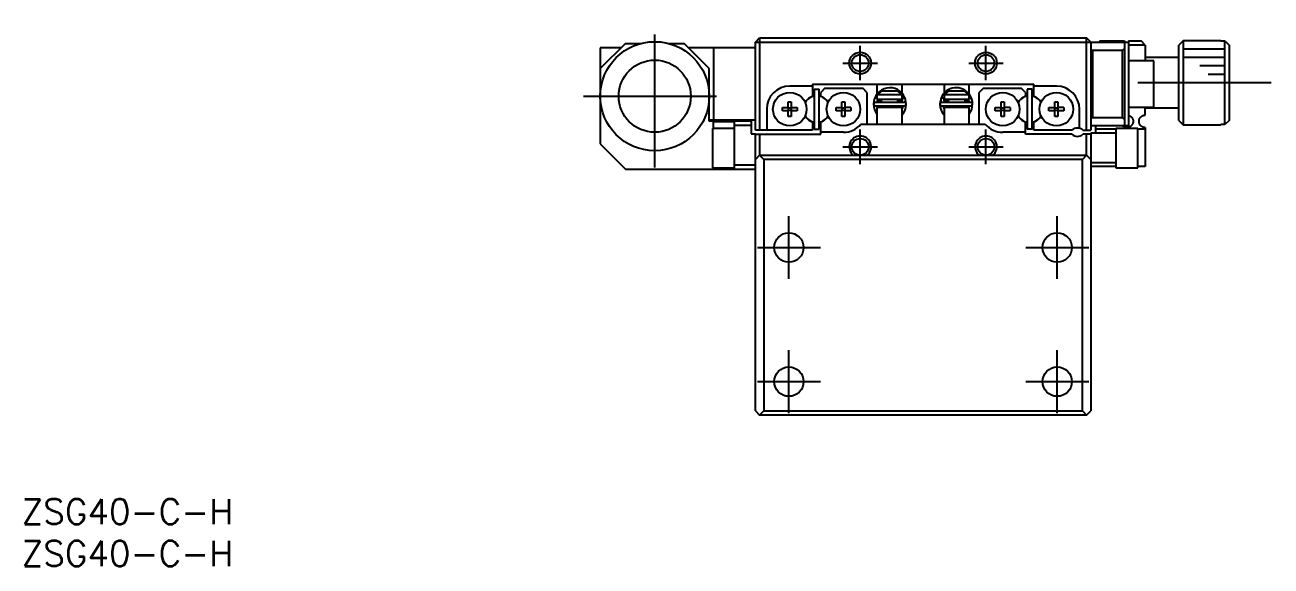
# Model space of a CAD drawing. Extents: x 0 to 312, y -8 to 225.
# Drawn here: x 0.4 to 149, y -8 to 56.5 of the extents above; entities that cross this region are included whole.
import ezdxf

# ---------------------------------------------------------------- set-up
doc = ezdxf.new("R2010")
doc.units = 0
doc.header["$LTSCALE"] = 0.5
doc.linetypes.add('CENTER', pattern=[50.8, 31.75, -6.35, 6.35, -6.35])
for name, color, linetype in [('MSM_CENTER', 1, 'CENTER'), ('MSM_CONTINUOUS', 7, 'CONTINUOUS'), ('MSM_NARROW', 5, 'CONTINUOUS'), ('MSM_PART_NUMBER', 7, 'CONTINUOUS')]:
    doc.layers.add(name, color=color, linetype=linetype)
doc.styles.get("Standard").update_dxf_attribs({"font": 'txt.shx', "height": 3, "bigfont": 'bigfont.shx'})

# ---------------------------------------------------------------- blocks, each defined once
blk = doc.blocks.new('*U2')
at = {"layer": 'MSM_PART_NUMBER'}
blk.add_text('ZSG40-C-H', height=3, dxfattribs=at).set_placement((0, -3))
blk = doc.blocks.new('*U3')
at = {"layer": 'MSM_PART_NUMBER'}
blk.add_text('ZSG40-C-H', height=3, dxfattribs=at).set_placement((0, -8))

msp = doc.modelspace()

# ---------------------------------------------------------------- linework, layer by layer
at = {"layer": 'MSM_CENTER'}
for p, q in [((75.5, 39.550001), (75.5, 56.549999)), ((100, 49.942392), (100, 54.057608)), ((115, 49.942392), (115, 54.057608)), ((97.942392, 52.000001), (102.057608, 52.000001)), ((112.942392, 52.000001), (117.057608, 52.000001)), ((149, 49.65), (133, 49.65)), ((67.000001, 48.05), (83.999999, 48.05)), ((99.999998, 39.94239), (99.999998, 44.057607)), ((114.999999, 39.94239), (114.999999, 44.057607)), ((97.94239, 41.999999), (102.057606, 41.999999)), ((112.942391, 41.999999), (117.057606, 41.999999)), ((91.5, 26.25), (91.5, 33.75)), ((123.5, 26.25), (123.5, 33.75)), ((87.75, 30), (95.25, 30)), ((119.75, 30), (127.25, 30)), ((91.5, 10.25), (91.5, 17.75)), ((123.5, 10.25), (123.5, 17.75)), ((87.75, 14), (95.25, 14)), ((119.75, 14), (127.25, 14))]:
    msp.add_line(p, q, dxfattribs=at)
at = {"layer": 'MSM_CONTINUOUS'}
for p, q in [((87.5, 54.5), (88, 55)), ((88, 55), (88, 44)), ((88, 55), (127, 55)), ((127, 44), (127, 55)), ((127.5, 54.5), (127, 55)), ((72, 54.35), (69, 51.35)), ((69, 53.8), (69, 42.35)), ((71.45, 53.8), (69, 53.8)), ((72, 54.35), (73.900004, 54.35)), ((77.099996, 54.35), (79, 54.35)), ((82, 51.35), (79, 54.35)), ((87.5, 53.8), (79.55, 53.8)), ((82.5, 53.8), (82.5, 45.2)), ((87.5, 44), (87.5, 54.5)), ((87.5, 54.5), (132, 54.5)), ((127.5, 54.5), (127.5, 44)), ((127.5, 53.7), (127.7, 53.5)), ((128.6, 54.65), (128.45, 54.5)), ((128.6, 54.65), (131.5, 54.65)), ((131.3, 53.5), (131.5, 53.7)), ((131.5, 54.65), (131.5, 44.5)), ((132, 54.65), (132, 44.5)), ((132, 54.65), (133.5, 54.65)), ((134, 54.15), (132, 54.15)), ((134, 54.15), (133.5, 54.65)), ((134, 54.15), (134, 52.25)), ((138.5, 54.65), (138, 54.15)), ((138, 45.15), (138, 54.15)), ((138.5, 54.65), (138.5, 44.65)), ((143, 54.65), (138.5, 54.65)), ((143, 54.65), (143, 54.633974)), ((143, 54.633974), (143.5, 54.633974)), ((143.5, 44.666026), (143.5, 54.633974)), ((143.5, 54.633974), (144, 54.132187)), ((144, 54.132187), (144, 45.167813)), ((131.3, 53.5), (127.7, 53.5)), ((127.7, 53.5), (127.7, 45.5)), ((131.3, 45.5), (131.3, 53.5)), ((135, 52.25), (132, 52.25)), ((138, 52.65), (134, 52.65)), ((135, 46.75), (135, 52.25)), ((82, 45.05), (82, 51.35)), ((94.3, 49.25), (91.6, 49.25)), ((94.3, 49.5), (120.7, 49.5)), ((94.3, 49.5), (94.3, 48.050806)), ((102, 49.5), (102, 48.291324)), ((105, 48.404973), (105, 49.5)), ((110, 49.5), (110, 48.404834)), ((113, 48.291645), (113, 49.5)), ((120.7, 48.050806), (120.7, 49.5)), ((123.4, 49.25), (120.7, 49.25)), ((94.039905, 47.90064), (94.3, 48.050806)), ((94.5, 48.9), (94.5, 44.1)), ((94.5, 48.9), (95.1, 48.9)), ((95.1, 44.1), (95.1, 48.9)), ((95.8, 49), (95.3, 48.5)), ((95.3, 48.050806), (95.3, 48.5)), ((95.3, 48.050806), (95.560095, 47.90064)), ((95.8, 49), (100.3, 49)), ((100.8, 48.5), (100.3, 49)), ((100.8, 48.5), (100.8, 44.7)), ((101.752639, 47.870057), (101.731023, 47.81216)), ((101.767327, 47.862128), (101.752285, 47.868376)), ((101.968385, 47.757572), (101.758403, 47.871397)), ((102.000014, 47.745959), (101.968385, 47.757572)), ((105, 48.2), (102, 48.2)), ((102, 48.2), (102, 47.7)), ((102, 47.7), (105, 47.7)), ((102.00872, 47.306574), (102.114216, 47.700181)), ((102.054317, 48.2), (102.583485, 48.7)), ((102.097721, 47.605076), (102.098332, 47.61988)), ((102.097872, 47.590263), (102.097721, 47.605076)), ((102.098785, 47.575483), (102.097872, 47.590263)), ((102.098332, 47.61988), (102.099705, 47.634636)), ((102.100456, 47.560774), (102.098785, 47.575483)), ((102.099705, 47.634636), (102.101836, 47.649305)), ((102.102879, 47.546177), (102.100456, 47.560774)), ((102.101836, 47.649305), (102.10472, 47.663846)), ((102.10472, 47.663846), (102.108346, 47.67822)), ((102.108346, 47.67822), (102.112706, 47.692389)), ((102.112706, 47.692389), (102.117785, 47.706315)), ((102.117785, 47.706315), (102.12073, 47.713504)), ((102.5, 47.7), (102.5, 47.306482)), ((102.583485, 48.7), (104.416515, 48.7)), ((104.416515, 48.7), (104.945683, 48.2)), ((104.5, 47.306482), (104.5, 47.7)), ((104.973114, 47.713504), (104.978732, 47.699261)), ((104.978732, 47.699261), (104.983435, 47.685245)), ((104.983435, 47.685245), (104.987417, 47.671001)), ((104.987417, 47.671001), (104.990665, 47.656565)), ((104.990665, 47.656565), (104.993169, 47.641975)), ((104.994315, 47.568101), (104.992263, 47.55342)), ((104.993169, 47.641975), (104.99492, 47.627271)), ((104.99561, 47.582867), (104.994315, 47.568101)), ((104.99492, 47.627271), (104.995912, 47.612492)), ((104.996143, 47.597677), (104.99561, 47.582867)), ((104.995912, 47.612492), (104.996143, 47.597677)), ((105.102471, 47.810711), (104.999948, 47.753532)), ((105, 48.403855), (105, 48.403975)), ((105, 47.7), (105, 48.2)), ((105, 47.743204), (105.008542, 47.74893)), ((105.008542, 47.74893), (105.018107, 47.75495)), ((105.018107, 47.75495), (105.028631, 47.761225)), ((105.028631, 47.761225), (105.040041, 47.76771)), ((105.040041, 47.76771), (105.052257, 47.774361)), ((105.052257, 47.774361), (105.065196, 47.781132)), ((105.065196, 47.781132), (105.078769, 47.787976)), ((105.078769, 47.787976), (105.092882, 47.794847)), ((105.092882, 47.794847), (105.107438, 47.801696)), ((105.336206, 47.878867), (105.102471, 47.810711)), ((105.107438, 47.801696), (105.122337, 47.808477)), ((105.122337, 47.808477), (105.137475, 47.815143)), ((105.137475, 47.815143), (105.15275, 47.821648)), ((105.15275, 47.821648), (105.168054, 47.827948)), ((105.168054, 47.827948), (105.183284, 47.833998)), ((105.183284, 47.833998), (105.198333, 47.839757)), ((105.198333, 47.839757), (105.213099, 47.845186)), ((105.213099, 47.845186), (105.227479, 47.850246)), ((105.227479, 47.850246), (105.241375, 47.854904)), ((105.241375, 47.854904), (105.25469, 47.859127)), ((105.25469, 47.859127), (105.267334, 47.862886)), ((105.267334, 47.862886), (105.279218, 47.866154)), ((105.279218, 47.866154), (105.290261, 47.868911)), ((105.290261, 47.868911), (105.300388, 47.871136)), ((105.300388, 47.871136), (105.309527, 47.872814)), ((105.309527, 47.872814), (105.317616, 47.873933)), ((105.317616, 47.873933), (105.3246, 47.874487)), ((105.3246, 47.874487), (105.33043, 47.874471)), ((105.33043, 47.874471), (105.335066, 47.873885)), ((105.335066, 47.873885), (105.33862, 47.872658)), ((105.33862, 47.872658), (105.34079, 47.870814)), ((105.34079, 47.870814), (105.341205, 47.870057)), ((105.348455, 47.852331), (105.341205, 47.870057)), ((105.36025, 47.819957), (105.348455, 47.852331)), ((105.37041, 47.787046), (105.36025, 47.819957)), ((105.495444, 47.131973), (105.361901, 47.815965)), ((105.378909, 47.753678), (105.37041, 47.787046)), ((105.385727, 47.719933), (105.378909, 47.753678)), ((105.390849, 47.685895), (105.385727, 47.719933)), ((105.394261, 47.651645), (105.390849, 47.685895)), ((105.394178, 47.548466), (105.395928, 47.582847)), ((105.395956, 47.617268), (105.394261, 47.651645)), ((105.395928, 47.582847), (105.395956, 47.617268)), ((109.638523, 47.817053), (109.504539, 47.130793)), ((109.604864, 47.638089), (109.603849, 47.603685)), ((109.603849, 47.603685), (109.604557, 47.569273)), ((109.604557, 47.569273), (109.606985, 47.534939)), ((109.6076, 47.672404), (109.604864, 47.638089)), ((109.61205, 47.706544), (109.6076, 47.672404)), ((109.618204, 47.740427), (109.61205, 47.706544)), ((109.626048, 47.77397), (109.618204, 47.740427)), ((109.635563, 47.80709), (109.626048, 47.77397)), ((109.646726, 47.839706), (109.635563, 47.80709)), ((109.658795, 47.870057), (109.646726, 47.839706)), ((109.65921, 47.870814), (109.658795, 47.870057)), ((109.66138, 47.872658), (109.65921, 47.870814)), ((109.664139, 47.87945), (109.660103, 47.870019)), ((109.664934, 47.873885), (109.66138, 47.872658)), ((109.663794, 47.878867), (109.897529, 47.810711)), ((109.66957, 47.874471), (109.664934, 47.873885)), ((109.6754, 47.874487), (109.66957, 47.874471)), ((109.682384, 47.873933), (109.6754, 47.874487)), ((109.690473, 47.872814), (109.682384, 47.873933)), ((109.699612, 47.871136), (109.690473, 47.872814)), ((109.709739, 47.868911), (109.699612, 47.871136)), ((109.720782, 47.866154), (109.709739, 47.868911)), ((109.732666, 47.862886), (109.720782, 47.866154)), ((109.74531, 47.859127), (109.732666, 47.862886)), ((109.758625, 47.854904), (109.74531, 47.859127)), ((109.772521, 47.850246), (109.758625, 47.854904)), ((109.786901, 47.845186), (109.772521, 47.850246)), ((109.801667, 47.839757), (109.786901, 47.845186)), ((109.816716, 47.833998), (109.801667, 47.839757)), ((109.831946, 47.827948), (109.816716, 47.833998)), ((109.84725, 47.821648), (109.831946, 47.827948)), ((109.862525, 47.815143), (109.84725, 47.821648)), ((109.877663, 47.808477), (109.862525, 47.815143)), ((109.892562, 47.801696), (109.877663, 47.808477)), ((109.907118, 47.794847), (109.892562, 47.801696)), ((109.897529, 47.810711), (110.000052, 47.753532)), ((109.921231, 47.787976), (109.907118, 47.794847)), ((109.934804, 47.781132), (109.921231, 47.787976)), ((109.947743, 47.774361), (109.934804, 47.781132)), ((109.959959, 47.76771), (109.947743, 47.774361)), ((109.971369, 47.761225), (109.959959, 47.76771)), ((109.981893, 47.75495), (109.971369, 47.761225)), ((109.991458, 47.74893), (109.981893, 47.75495)), ((110, 47.743204), (109.991458, 47.74893)), ((110, 48.403926), (110, 48.403798)), ((113, 48.2), (110, 48.2)), ((110, 48.2), (110, 47.7)), ((110, 47.7), (113, 47.7)), ((110.003877, 47.605076), (110.004488, 47.61988)), ((110.004029, 47.590263), (110.003877, 47.605076)), ((110.004942, 47.575483), (110.004029, 47.590263)), ((110.004488, 47.61988), (110.005862, 47.634636)), ((110.006613, 47.560774), (110.004942, 47.575483)), ((110.005862, 47.634636), (110.007993, 47.649305)), ((110.009036, 47.546177), (110.006613, 47.560774)), ((110.007993, 47.649305), (110.010876, 47.663846)), ((110.010876, 47.663846), (110.014503, 47.67822)), ((110.014503, 47.67822), (110.018862, 47.692389)), ((110.018862, 47.692389), (110.023941, 47.706315)), ((110.023941, 47.706315), (110.026886, 47.713504)), ((110.054317, 48.2), (110.583485, 48.7)), ((110.5, 47.7), (110.5, 47.306482)), ((110.583485, 48.7), (112.416515, 48.7)), ((112.416515, 48.7), (112.945683, 48.2)), ((112.5, 47.306482), (112.5, 47.7)), ((112.87927, 47.713504), (112.884889, 47.699261)), ((112.884889, 47.699261), (112.889592, 47.685245)), ((112.885811, 47.700114), (112.991284, 47.306541)), ((112.889592, 47.685245), (112.893573, 47.671001)), ((112.893573, 47.671001), (112.896821, 47.656565)), ((112.896821, 47.656565), (112.899325, 47.641975)), ((112.900472, 47.568101), (112.898419, 47.55342)), ((112.899325, 47.641975), (112.901076, 47.627271)), ((112.901766, 47.582867), (112.900472, 47.568101)), ((112.901076, 47.627271), (112.902068, 47.612492)), ((112.902299, 47.597677), (112.901766, 47.582867)), ((112.902068, 47.612492), (112.902299, 47.597677)), ((112.999986, 47.745959), (113.031615, 47.757572)), ((113, 48.290741), (113, 48.290866)), ((113, 48.290335), (113, 48.290694)), ((113, 47.7), (113, 48.2)), ((113.031615, 47.757572), (113.243007, 47.874171)), ((113.232673, 47.862128), (113.247715, 47.868376)), ((113.243007, 47.874171), (113.242423, 47.878604)), ((113.268088, 47.814893), (113.247361, 47.870057)), ((114.7, 49), (114.2, 48.5)), ((114.2, 44.7), (114.2, 48.5)), ((114.7, 49), (119.2, 49)), ((119.7, 48.5), (119.2, 49)), ((119.7, 48.050806), (119.439905, 47.90064)), ((119.7, 48.5), (119.7, 48.050806)), ((119.9, 48.9), (119.9, 44.1)), ((120.5, 48.9), (119.9, 48.9)), ((120.5, 44.1), (120.5, 48.9)), ((120.960095, 47.90064), (120.7, 48.050806)), ((88.85, 46.5), (88.85, 44)), ((90.713639, 46.32), (90.713639, 46.68)), ((90.713639, 46.68), (91.42, 46.68)), ((91.42, 46.32), (90.713639, 46.32)), ((91.42, 47.386361), (91.78, 47.386361)), ((91.42, 46.68), (91.42, 47.386361)), ((91.430372, 46.669628), (91.42, 46.68)), ((91.430372, 46.330372), (91.42, 46.32)), ((91.42, 45.613639), (91.42, 46.32)), ((91.430372, 46.330372), (91.430372, 46.669628)), ((91.430372, 46.669628), (91.769628, 46.669628)), ((91.769628, 46.330372), (91.430372, 46.330372)), ((91.769628, 46.669628), (91.78, 46.68)), ((91.769628, 46.669628), (91.769628, 46.330372)), ((91.769628, 46.330372), (91.78, 46.32)), ((91.78, 47.386361), (91.78, 46.68)), ((91.78, 46.68), (92.486361, 46.68)), ((91.78, 46.32), (91.78, 45.613639)), ((92.486361, 46.32), (91.78, 46.32)), ((92.486361, 46.68), (92.486361, 46.32)), ((97.113639, 46.68), (97.82, 46.68)), ((97.113639, 46.32), (97.113639, 46.68)), ((97.82, 46.32), (97.113639, 46.32)), ((97.82, 47.386361), (98.18, 47.386361)), ((97.82, 46.68), (97.82, 47.386361)), ((97.830372, 46.669628), (97.82, 46.68)), ((97.830372, 46.330372), (97.82, 46.32)), ((97.82, 45.613639), (97.82, 46.32)), ((97.830372, 46.330372), (97.830372, 46.669628)), ((97.830372, 46.669628), (98.169628, 46.669628)), ((98.169628, 46.330372), (97.830372, 46.330372)), ((98.169628, 46.669628), (98.18, 46.68)), ((98.169628, 46.669628), (98.169628, 46.330372)), ((98.169628, 46.330372), (98.18, 46.32)), ((98.18, 47.386361), (98.18, 46.68)), ((98.886361, 46.68), (98.18, 46.68)), ((98.18, 46.32), (98.18, 45.613639)), ((98.886361, 46.32), (98.18, 46.32)), ((98.886361, 46.68), (98.886361, 46.32)), ((105.296922, 47.306482), (101.796922, 47.306482)), ((101.796922, 46.906482), (105.296922, 46.906482)), ((105, 46.7), (102, 46.7)), ((102, 46.7), (102, 44.7)), ((102.050226, 46.69991), (102.009023, 46.906478)), ((102.106046, 47.531729), (102.102879, 47.546177)), ((102.109946, 47.517468), (102.106046, 47.531729)), ((102.114567, 47.503431), (102.109946, 47.517468)), ((102.119894, 47.489655), (102.114567, 47.503431)), ((102.115422, 47.5), (102.5, 47.5)), ((102.125911, 47.476172), (102.119894, 47.489655)), ((102.1326, 47.463018), (102.125911, 47.476172)), ((102.139942, 47.450223), (102.1326, 47.463018)), ((102.147914, 47.437819), (102.139942, 47.450223)), ((102.156496, 47.425835), (102.147914, 47.437819)), ((102.165663, 47.414298), (102.156496, 47.425835)), ((102.17539, 47.403236), (102.165663, 47.414298)), ((102.185652, 47.392673), (102.17539, 47.403236)), ((102.196421, 47.382633), (102.185652, 47.392673)), ((102.207671, 47.373137), (102.196421, 47.382633)), ((102.219373, 47.364208), (102.207671, 47.373137)), ((102.231497, 47.355863), (102.219373, 47.364208)), ((102.244014, 47.348122), (102.231497, 47.355863)), ((102.256893, 47.341), (102.244014, 47.348122)), ((102.270104, 47.334512), (102.256893, 47.341)), ((102.283615, 47.328673), (102.270104, 47.334512)), ((102.297393, 47.323494), (102.283615, 47.328673)), ((102.311407, 47.318987), (102.297393, 47.323494)), ((102.325624, 47.31516), (102.311407, 47.318987)), ((102.34001, 47.312023), (102.325624, 47.31516)), ((102.354534, 47.309583), (102.34001, 47.312023)), ((102.36916, 47.307843), (102.354534, 47.309583)), ((102.383854, 47.306809), (102.36916, 47.307843)), ((102.397809, 47.306482), (102.383854, 47.306809)), ((102.5, 46.906482), (102.5, 46.7)), ((104.5, 47.5), (104.978326, 47.5)), ((104.5, 46.7), (104.5, 46.906482)), ((104.701358, 47.306531), (104.696035, 47.306482)), ((104.71608, 47.307151), (104.701358, 47.306531)), ((104.730758, 47.308479), (104.71608, 47.307151)), ((104.745358, 47.310512), (104.730758, 47.308479)), ((104.759845, 47.313246), (104.745358, 47.310512)), ((104.774187, 47.316677), (104.759845, 47.313246)), ((104.78835, 47.320797), (104.774187, 47.316677)), ((104.802299, 47.325599), (104.78835, 47.320797)), ((104.816003, 47.331073), (104.802299, 47.325599)), ((104.829427, 47.337207), (104.816003, 47.331073)), ((104.84254, 47.34399), (104.829427, 47.337207)), ((104.855309, 47.351407), (104.84254, 47.34399)), ((104.867703, 47.359442), (104.855309, 47.351407)), ((104.879691, 47.368079), (104.867703, 47.359442)), ((104.891242, 47.377299), (104.879691, 47.368079)), ((104.902326, 47.387081), (104.891242, 47.377299)), ((104.912914, 47.397404), (104.902326, 47.387081)), ((104.922979, 47.408244), (104.912914, 47.397404)), ((104.932493, 47.419577), (104.922979, 47.408244)), ((104.941429, 47.431376), (104.932493, 47.419577)), ((104.949763, 47.443613), (104.941429, 47.431376)), ((104.957472, 47.456258), (104.949763, 47.443613)), ((104.964533, 47.46928), (104.957472, 47.456258)), ((104.970925, 47.482647), (104.964533, 47.46928)), ((104.976629, 47.496325), (104.970925, 47.482647)), ((104.98163, 47.510278), (104.976629, 47.496325)), ((104.98591, 47.52447), (104.98163, 47.510278)), ((104.989458, 47.538863), (104.98591, 47.52447)), ((104.992263, 47.55342), (104.989458, 47.538863)), ((105, 44.7), (105, 46.7)), ((105.037084, 46.676793), (105.000439, 46.565741)), ((105.085106, 46.90646), (105.037084, 46.676793)), ((105.328904, 47.303836), (105.334523, 47.315907)), ((105.334523, 47.315907), (105.347998, 47.347687)), ((105.347998, 47.347687), (105.359863, 47.380082)), ((105.359863, 47.380082), (105.370088, 47.413013)), ((105.370088, 47.413013), (105.37865, 47.446399)), ((105.37865, 47.446399), (105.385529, 47.480159)), ((105.385529, 47.480159), (105.390709, 47.514209)), ((105.390709, 47.514209), (105.394178, 47.548466)), ((109.606985, 47.534939), (109.611128, 47.500766)), ((109.611128, 47.500766), (109.616976, 47.466836)), ((109.616976, 47.466836), (109.624514, 47.433233)), ((109.624514, 47.433233), (109.633725, 47.400039)), ((109.633725, 47.400039), (109.644587, 47.367334)), ((109.644587, 47.367334), (109.657074, 47.335199)), ((109.657074, 47.335199), (109.671073, 47.303885)), ((113.203078, 47.306482), (109.703078, 47.306482)), ((109.703078, 46.906482), (113.203078, 46.906482)), ((109.964396, 46.671709), (109.914898, 46.906431)), ((109.999767, 46.565189), (109.964396, 46.671709)), ((113, 46.7), (110, 46.7)), ((110, 46.7), (110, 44.7)), ((110.012202, 47.531729), (110.009036, 47.546177)), ((110.016103, 47.517468), (110.012202, 47.531729)), ((110.020723, 47.503431), (110.016103, 47.517468)), ((110.02605, 47.489655), (110.020723, 47.503431)), ((110.02167, 47.5), (110.5, 47.5)), ((110.032067, 47.476172), (110.02605, 47.489655)), ((110.038756, 47.463018), (110.032067, 47.476172)), ((110.046098, 47.450223), (110.038756, 47.463018)), ((110.05407, 47.437819), (110.046098, 47.450223)), ((110.062652, 47.425835), (110.05407, 47.437819)), ((110.071819, 47.414298), (110.062652, 47.425835)), ((110.081546, 47.403236), (110.071819, 47.414298)), ((110.091808, 47.392673), (110.081546, 47.403236)), ((110.102578, 47.382633), (110.091808, 47.392673)), ((110.113827, 47.373137), (110.102578, 47.382633)), ((110.125529, 47.364208), (110.113827, 47.373137)), ((110.137653, 47.355863), (110.125529, 47.364208)), ((110.15017, 47.348122), (110.137653, 47.355863)), ((110.16305, 47.341), (110.15017, 47.348122)), ((110.17626, 47.334512), (110.16305, 47.341)), ((110.189771, 47.328673), (110.17626, 47.334512)), ((110.203549, 47.323494), (110.189771, 47.328673)), ((110.217563, 47.318987), (110.203549, 47.323494)), ((110.23178, 47.31516), (110.217563, 47.318987)), ((110.246167, 47.312023), (110.23178, 47.31516)), ((110.26069, 47.309583), (110.246167, 47.312023)), ((110.275316, 47.307843), (110.26069, 47.309583)), ((110.290011, 47.306809), (110.275316, 47.307843)), ((110.303965, 47.306482), (110.290011, 47.306809)), ((110.5, 46.906482), (110.5, 46.7)), ((112.5, 47.5), (112.884574, 47.5)), ((112.5, 46.7), (112.5, 46.906482)), ((112.607514, 47.306531), (112.602191, 47.306482)), ((112.622236, 47.307151), (112.607514, 47.306531)), ((112.636914, 47.308479), (112.622236, 47.307151)), ((112.651514, 47.310512), (112.636914, 47.308479)), ((112.666002, 47.313246), (112.651514, 47.310512)), ((112.680344, 47.316677), (112.666002, 47.313246)), ((112.694506, 47.320797), (112.680344, 47.316677)), ((112.708455, 47.325599), (112.694506, 47.320797)), ((112.722159, 47.331073), (112.708455, 47.325599)), ((112.735583, 47.337207), (112.722159, 47.331073)), ((112.748696, 47.34399), (112.735583, 47.337207)), ((112.761465, 47.351407), (112.748696, 47.34399)), ((112.773859, 47.359442), (112.761465, 47.351407)), ((112.785847, 47.368079), (112.773859, 47.359442)), ((112.797398, 47.377299), (112.785847, 47.368079)), ((112.808482, 47.387081), (112.797398, 47.377299)), ((112.819071, 47.397404), (112.808482, 47.387081)), ((112.829135, 47.408244), (112.819071, 47.397404)), ((112.838649, 47.419577), (112.829135, 47.408244)), ((112.847585, 47.431376), (112.838649, 47.419577)), ((112.85592, 47.443613), (112.847585, 47.431376)), ((112.863628, 47.456258), (112.85592, 47.443613)), ((112.870689, 47.46928), (112.863628, 47.456258)), ((112.877081, 47.482647), (112.870689, 47.46928)), ((112.882786, 47.496325), (112.877081, 47.482647)), ((112.887786, 47.510278), (112.882786, 47.496325)), ((112.892066, 47.52447), (112.887786, 47.510278)), ((112.895614, 47.538863), (112.892066, 47.52447)), ((112.898419, 47.55342), (112.895614, 47.538863)), ((112.990971, 46.906428), (112.949766, 46.699881)), ((113, 44.7), (113, 46.7)), ((116.113639, 46.32), (116.113639, 46.68)), ((116.113639, 46.68), (116.82, 46.68)), ((116.82, 46.32), (116.113639, 46.32)), ((116.82, 47.386361), (117.18, 47.386361)), ((116.82, 46.68), (116.82, 47.386361)), ((116.830372, 46.669628), (116.82, 46.68)), ((116.830372, 46.330372), (116.82, 46.32)), ((116.82, 45.613639), (116.82, 46.32)), ((116.830372, 46.330372), (116.830372, 46.669628)), ((116.830372, 46.669628), (117.169628, 46.669628)), ((117.169628, 46.330372), (116.830372, 46.330372)), ((117.169628, 46.669628), (117.18, 46.68)), ((117.169628, 46.669628), (117.169628, 46.330372)), ((117.169628, 46.330372), (117.18, 46.32)), ((117.18, 47.386361), (117.18, 46.68)), ((117.886361, 46.68), (117.18, 46.68)), ((117.18, 46.32), (117.18, 45.613639)), ((117.886361, 46.32), (117.18, 46.32)), ((117.886361, 46.68), (117.886361, 46.32)), ((122.513639, 46.32), (122.513639, 46.68)), ((122.513639, 46.68), (123.22, 46.68)), ((123.22, 46.32), (122.513639, 46.32)), ((123.22, 47.386361), (123.58, 47.386361)), ((123.22, 46.68), (123.22, 47.386361)), ((123.230372, 46.669628), (123.22, 46.68)), ((123.230372, 46.330372), (123.22, 46.32)), ((123.22, 45.613639), (123.22, 46.32)), ((123.230372, 46.330372), (123.230372, 46.669628)), ((123.230372, 46.669628), (123.569628, 46.669628)), ((123.569628, 46.330372), (123.230372, 46.330372)), ((123.569628, 46.669628), (123.58, 46.68)), ((123.569628, 46.669628), (123.569628, 46.330372)), ((123.569628, 46.330372), (123.58, 46.32)), ((123.58, 47.386361), (123.58, 46.68)), ((124.286361, 46.68), (123.58, 46.68)), ((123.58, 46.32), (123.58, 45.613639)), ((124.286361, 46.32), (123.58, 46.32)), ((124.286361, 46.68), (124.286361, 46.32)), ((126.15, 44.218246), (126.15, 46.5)), ((132, 46.75), (135, 46.75)), ((134, 45.8), (134, 46.75)), ((134, 46.65), (138, 46.65)), ((87.5, 45.2), (82, 45.2)), ((87, 45.05), (82, 45.05)), ((82.5, 44.2), (82.5, 45.05)), ((85, 45.009736), (82.5, 45.009736)), ((85, 39.35), (85, 45.05)), ((87, 45.05), (87, 43.55)), ((91.78, 45.613639), (91.42, 45.613639)), ((94.3, 44.949194), (94.039905, 45.09936)), ((94.3, 44.949194), (94.3, 44)), ((95.560095, 45.09936), (95.3, 44.949194)), ((95.3, 43.5), (95.3, 44.949194)), ((98.18, 45.613639), (97.82, 45.613639)), ((100.079062, 44.7), (114.920938, 44.7)), ((117.18, 45.613639), (116.82, 45.613639)), ((119.439905, 45.09936), (119.7, 44.949194)), ((119.7, 43.5), (119.7, 44.949194)), ((120.7, 44.949194), (120.960095, 45.09936)), ((120.7, 44), (120.7, 44.949194)), ((123.58, 45.613639), (123.22, 45.613639)), ((127.7, 45.5), (127.5, 45.3)), ((127.7, 45.5), (131.3, 45.5)), ((131.5, 45.3), (131.3, 45.5)), ((132, 45.772842), (132.028027, 45.764492)), ((132.028027, 45.764492), (132.055646, 45.75508)), ((132.055646, 45.75508), (132.082783, 45.744643)), ((132.082783, 45.744643), (132.109364, 45.733223)), ((132.109364, 45.733223), (132.136158, 45.720442)), ((132.136158, 45.720442), (132.162319, 45.706671)), ((132.162319, 45.706671), (132.187781, 45.691967)), ((132.187781, 45.691967), (132.212478, 45.676388)), ((132.212478, 45.676388), (132.235677, 45.660477)), ((132.235677, 45.660477), (132.258134, 45.643808)), ((132.258134, 45.643808), (132.279805, 45.626441)), ((132.279805, 45.626441), (132.300649, 45.608436)), ((132.300649, 45.608436), (132.327814, 45.58283)), ((132.327814, 45.58283), (132.353405, 45.5562)), ((132.353405, 45.5562), (132.37736, 45.528702)), ((132.37736, 45.528702), (132.400589, 45.499192)), ((132.41077, 44.614719), (132.380661, 44.575307)), ((132.400589, 45.499192), (132.422064, 45.468913)), ((132.43837, 44.656298), (132.41077, 44.614719)), ((132.422064, 45.468913), (132.441779, 45.438017)), ((132.463331, 44.699997), (132.43837, 44.656298)), ((132.441779, 45.438017), (132.459731, 45.406658)), ((132.459731, 45.406658), (132.475916, 45.374989)), ((132.485526, 44.745773), (132.463331, 44.699997)), ((132.475916, 45.374989), (132.49033, 45.343163)), ((132.505524, 44.795564), (132.485526, 44.745773)), ((132.49033, 45.343163), (132.50377, 45.309239)), ((132.50377, 45.309239), (132.515376, 45.275235)), ((132.522178, 44.84761), (132.505524, 44.795564)), ((132.515376, 45.275235), (132.525196, 45.241276)), ((132.535209, 44.901786), (132.522178, 44.84761)), ((132.525196, 45.241276), (132.533279, 45.207485)), ((132.533279, 45.207485), (132.541663, 45.161507)), ((132.542275, 44.94264), (132.535209, 44.901786)), ((132.541663, 45.161507), (132.547083, 45.116066)), ((132.547142, 44.984593), (132.542275, 44.94264)), ((132.547083, 45.116066), (132.549696, 45.071364)), ((132.549663, 45.027537), (132.547142, 44.984593)), ((132.549696, 45.071364), (132.549663, 45.027537)), ((133.250006, 45.046889), (133.251044, 45.089302)), ((133.251569, 45.001504), (133.250006, 45.046889)), ((133.251044, 45.089302), (133.254591, 45.132569)), ((133.255772, 44.957129), (133.251569, 45.001504)), ((133.254591, 45.132569), (133.260781, 45.176484)), ((133.262459, 44.913864), (133.255772, 44.957129)), ((133.260781, 45.176484), (133.269745, 45.22084)), ((133.271476, 44.87181), (133.262459, 44.913864)), ((133.269745, 45.22084), (133.281617, 45.265431)), ((133.282666, 44.831068), (133.271476, 44.87181)), ((133.281617, 45.265431), (133.296527, 45.310051)), ((133.298892, 44.78363), (133.282666, 44.831068)), ((133.296527, 45.310051), (133.311141, 45.346596)), ((133.317944, 44.738055), (133.298892, 44.78363)), ((133.311141, 45.346596), (133.327969, 45.382973)), ((133.339654, 44.694405), (133.317944, 44.738055)), ((133.327969, 45.382973), (133.347045, 45.418984)), ((133.363851, 44.652741), (133.339654, 44.694405)), ((133.347045, 45.418984), (133.36331, 45.446385)), ((133.36331, 45.446385), (133.380974, 45.473436)), ((133.398604, 44.601849), (133.363851, 44.652741)), ((133.380974, 45.473436), (133.400023, 45.500026)), ((133.43725, 44.554189), (133.398604, 44.601849)), ((133.400023, 45.500026), (133.420445, 45.526042)), ((133.420445, 45.526042), (133.441712, 45.550807)), ((133.441712, 45.550807), (133.464311, 45.574906)), ((133.464311, 45.574906), (133.488195, 45.598224)), ((133.488195, 45.598224), (133.513316, 45.620647)), ((133.513316, 45.620647), (133.540743, 45.642936)), ((133.540743, 45.642936), (133.56949, 45.664121)), ((133.56949, 45.664121), (133.599458, 45.68408)), ((133.599458, 45.68408), (133.630548, 45.70269)), ((133.630548, 45.70269), (133.657063, 45.717)), ((133.657063, 45.717), (133.684303, 45.730314)), ((133.684303, 45.730314), (133.712192, 45.742576)), ((133.712192, 45.742576), (133.74065, 45.753731)), ((133.74065, 45.753731), (133.770671, 45.764074)), ((133.770671, 45.764074), (133.801245, 45.773177)), ((133.801245, 45.773177), (133.83227, 45.780999)), ((133.83227, 45.780999), (133.863642, 45.7875)), ((133.863642, 45.7875), (133.897397, 45.792943)), ((133.897397, 45.792943), (133.931464, 45.796852)), ((133.931464, 45.796852), (133.965709, 45.79921)), ((133.965709, 45.79921), (134, 45.8)), ((138, 45.15), (138.5, 44.65)), ((138.5, 44.65), (143, 44.65)), ((143, 44.666026), (143, 44.65)), ((143.5, 44.666026), (143, 44.666026)), ((144, 45.167813), (143.5, 44.666026)), ((82.4, 44.2), (82.4, 39.5)), ((85, 44.2), (82.4, 44.2)), ((87, 44.55), (85, 44.55)), ((87, 43.55), (87.5, 43.55)), ((94.3, 44), (87.5, 44)), ((87.5, 10.5), (87.5, 43.55)), ((87.5, 43.5), (95.3, 43.5)), ((88, 43.5), (88, 41)), ((94.5, 44.1), (95.1, 44.1)), ((98, 43.75), (95.3, 43.75)), ((119.7, 43.75), (117, 43.75)), ((125.238562, 43.5), (119.7, 43.5)), ((120.5, 44.1), (119.9, 44.1)), ((125.238562, 44), (120.7, 44)), ((126.561438, 44), (127.5, 44)), ((127.5, 43.5), (126.561438, 43.5)), ((127, 41), (127, 43.5)), ((132, 44.5), (127.5, 44.5)), ((130.5, 43.65), (127.5, 43.65)), ((127.5, 43.65), (127.5, 10.5)), ((128.1, 43.65), (128.1, 44.5)), ((128.1, 44.15), (130.5, 44.15)), ((130.5, 44.2), (130.5, 39.5)), ((133.1, 44.2), (130.5, 44.2)), ((131.298624, 44.492169), (131.290298, 44.499814)), ((131.336473, 44.460361), (131.298624, 44.492169)), ((131.376971, 44.430689), (131.336473, 44.460361)), ((131.407194, 44.411019), (131.376971, 44.430689)), ((131.439059, 44.392377), (131.407194, 44.411019)), ((131.472826, 44.374886), (131.439059, 44.392377)), ((131.508758, 44.358668), (131.472826, 44.374886)), ((131.547118, 44.343844), (131.508758, 44.358668)), ((131.588166, 44.330538), (131.547118, 44.343844)), ((131.604979, 44.325798), (131.588166, 44.330538)), ((131.622387, 44.321333), (131.604979, 44.325798)), ((131.640383, 44.31718), (131.622387, 44.321333)), ((131.658964, 44.313378), (131.640383, 44.31718)), ((131.678126, 44.309968), (131.658964, 44.313378)), ((131.697864, 44.306987), (131.678126, 44.309968)), ((131.710507, 44.305361), (131.697864, 44.306987)), ((131.723411, 44.303928), (131.710507, 44.305361)), ((131.736533, 44.3027), (131.723411, 44.303928)), ((131.749828, 44.301688), (131.736533, 44.3027)), ((131.763254, 44.300904), (131.749828, 44.301688)), ((131.776766, 44.30036), (131.763254, 44.300904)), ((131.788736, 44.300086), (131.776766, 44.30036)), ((131.800751, 44.300002), (131.788736, 44.300086)), ((131.812765, 44.30011), (131.800751, 44.300002)), ((131.824729, 44.300408), (131.812765, 44.30011)), ((131.836192, 44.300874), (131.824729, 44.300408)), ((131.847584, 44.301512), (131.836192, 44.300874)), ((131.858872, 44.302315), (131.847584, 44.301512)), ((131.870024, 44.303276), (131.858872, 44.302315)), ((131.884734, 44.304803), (131.870024, 44.303276)), ((131.89919, 44.306592), (131.884734, 44.304803)), ((131.91337, 44.308623), (131.89919, 44.306592)), ((131.927251, 44.310878), (131.91337, 44.308623)), ((131.940808, 44.313338), (131.927251, 44.310878)), ((131.95402, 44.315985), (131.940808, 44.313338)), ((131.983053, 44.322663), (131.95402, 44.315985)), ((132.01069, 44.330154), (131.983053, 44.322663)), ((132.037022, 44.338379), (132.01069, 44.330154)), ((132.062141, 44.347258), (132.037022, 44.338379)), ((132.086138, 44.356711), (132.062141, 44.347258)), ((132.109104, 44.366659), (132.086138, 44.356711)), ((132.152217, 44.38783), (132.109104, 44.366659)), ((132.192429, 44.410841), (132.152217, 44.38783)), ((132.230084, 44.435567), (132.192429, 44.410841)), ((132.271921, 44.467055), (132.230084, 44.435567)), ((132.310904, 44.500876), (132.271921, 44.467055)), ((132.347121, 44.536978), (132.310904, 44.500876)), ((132.380661, 44.575307), (132.347121, 44.536978)), ((133.1, 39.5), (133.1, 44.2)), ((133.1, 44.15), (134, 44.15)), ((133.479698, 44.509828), (133.43725, 44.554189)), ((133.513141, 44.479473), (133.479698, 44.509828)), ((133.548786, 44.450862), (133.513141, 44.479473)), ((133.586804, 44.424058), (133.548786, 44.450862)), ((133.627367, 44.39912), (133.586804, 44.424058)), ((133.652451, 44.385357), (133.627367, 44.39912)), ((133.678678, 44.372239), (133.652451, 44.385357)), ((133.70619, 44.359844), (133.678678, 44.372239)), ((133.73513, 44.348247), (133.70619, 44.359844)), ((133.765641, 44.337524), (133.73513, 44.348247)), ((133.797867, 44.327752), (133.765641, 44.337524)), ((133.81448, 44.323307), (133.797867, 44.327752)), ((133.831674, 44.319134), (133.81448, 44.323307)), ((133.849438, 44.315268), (133.831674, 44.319134)), ((133.86776, 44.311751), (133.849438, 44.315268)), ((133.886628, 44.308618), (133.86776, 44.311751)), ((133.906031, 44.30591), (133.886628, 44.308618)), ((133.917528, 44.304549), (133.906031, 44.30591)), ((133.92921, 44.303349), (133.917528, 44.304549)), ((133.941048, 44.302321), (133.92921, 44.303349)), ((133.953015, 44.301473), (133.941048, 44.302321)), ((133.964655, 44.300834), (133.953015, 44.301473)), ((133.976393, 44.300373), (133.964655, 44.300834)), ((133.988189, 44.300094), (133.976393, 44.300373)), ((134, 44.3), (133.988189, 44.300094)), ((134, 44.3), (134, 39.65)), ((69, 42.35), (72, 39.35)), ((88, 41), (87.5, 40.5)), ((88.5, 40.5), (88, 41)), ((88, 41), (127, 41)), ((126.5, 40.5), (88.5, 40.5)), ((88.5, 40.5), (88.5, 10.5)), ((127, 41), (126.5, 40.5)), ((126.5, 10.5), (126.5, 40.5)), ((127.5, 40.5), (127, 41)), ((127.5, 40.15), (130.5, 40.15)), ((72, 39.35), (87.5, 39.35)), ((82.4, 39.5), (85, 39.5)), ((82.5, 39.35), (82.5, 39.5)), ((82.5, 39.419179), (85, 39.419179)), ((85, 39.85), (87.5, 39.85)), ((130.5, 39.65), (127.5, 39.65)), ((130.5, 39.5), (133.1, 39.5)), ((134, 39.65), (133.1, 39.65)), ((87.5, 10.5), (88, 10)), ((88, 10), (88.5, 10.5)), ((88.5, 10.5), (126.5, 10.5)), ((126.5, 10.5), (127, 10)), ((127, 10), (127.5, 10.5)), ((127, 10), (88, 10))]:
    msp.add_line(p, q, dxfattribs=at)
for centre, radius in [((75.5, 48.05), 6.499999), ((75.5, 48.05), 4.3), ((100, 52.000001), 1), ((115, 52.000001), 1), ((91.6, 46.5), 2), ((98, 46.5), 2), ((117, 46.5), 2), ((123.4, 46.5), 2), ((99.999998, 41.999999), 1), ((114.999999, 41.999999), 1), ((91.5, 30), 1.75), ((123.5, 30), 1.75), ((91.5, 14), 1.75), ((123.5, 14), 1.75)]:
    msp.add_circle(centre, radius, dxfattribs=at)
for centre, radius, start, end in [((91.6, 46.5), 2.75, 90, 180), ((103.547068, 47.106084), 1.948849, 23.070586, 179.197143), ((111.453076, 47.106477), 1.948828, 35.527392, 156.941699), ((123.4, 46.5), 2.75, 0, 90), ((94.914905, 46.385095), 1.75, 120, 148.118467), ((94.800001, 46.5), 1.5875, 100.89309, 149.5667936), ((94.800001, 46.5), 1.5875, 30.433263, 79.10696497), ((94.685095, 46.385095), 1.75, 31.881533, 60), ((111.447306, 47.104814), 1.95449, 0.807854, 35.46878), ((120.314905, 46.385095), 1.75, 120, 148.118467), ((120.199999, 46.5), 1.5875, 100.893016, 149.56673631), ((120.199999, 46.5), 1.5875, 30.433182, 79.10690768), ((120.085095, 46.385095), 1.75, 31.881533, 60), ((101.796922, 47.106482), 0.2, 90, 270), ((103.542089, 47.105165), 1.943782, 180.705552, 217.486733), ((103.542988, 47.108228), 1.952708, 318.275844, 359.150244), ((105.296922, 47.106482), 0.2, 270, 90), ((109.703078, 47.106482), 0.2, 90, 270), ((111.457205, 47.108304), 1.952902, 180.843123, 221.731914), ((111.455904, 47.105851), 1.945793, 322.533808, 359.180643), ((113.203078, 47.106482), 0.2, 270, 90), ((94.914905, 46.614905), 1.75, 211.881533, 240), ((94.800001, 46.5), 1.5875, 210.433182, 259.10692752), ((94.800001, 46.5), 1.5875, 280.893016, 329.56675615), ((94.685095, 46.614905), 1.75, 300, 328.118467), ((98, 46.5), 2.75, 270, 319.114807), ((117, 46.5), 2.75, 220.885193, 270), ((120.314905, 46.614905), 1.75, 211.881533, 240), ((120.199999, 46.5), 1.5875, 210.433263, 259.10698482), ((120.199999, 46.5), 1.5875, 280.89309, 329.56681345), ((120.085095, 46.614905), 1.75, 300, 328.118467), ((125.9, 43.25), 1, 48.590378, 131.40964648), ((125.9, 44.25), 1, 228.590378, 311.409622)]:
    msp.add_arc(centre, radius, start, end, dxfattribs=at)
at = {"layer": 'MSM_NARROW'}
for p, q in [((143.5, 53.65), (138.5, 53.65)), ((143.5, 52.65), (138.5, 52.65)), ((143.5, 51.65), (140.5, 51.65)), ((143.5, 50.65), (141.5, 50.65))]:
    msp.add_line(p, q, dxfattribs=at)
for centre in [(100, 52.000001), (115, 52.000001)]:
    msp.add_circle(centre, 1.3, dxfattribs=at)
for centre in [(99.999998, 41.999999), (114.999999, 41.999999)]:
    msp.add_arc(centre, 1.3, 309.7152407, 230.2847593, dxfattribs=at)

# ---------------------------------------------------------------- block references
at = {"layer": 'MSM_CONTINUOUS'}
for name in ['*U2', '*U3']:
    msp.add_blockref(name, (0, 0), dxfattribs=at)

doc.saveas('drawing.dxf')
